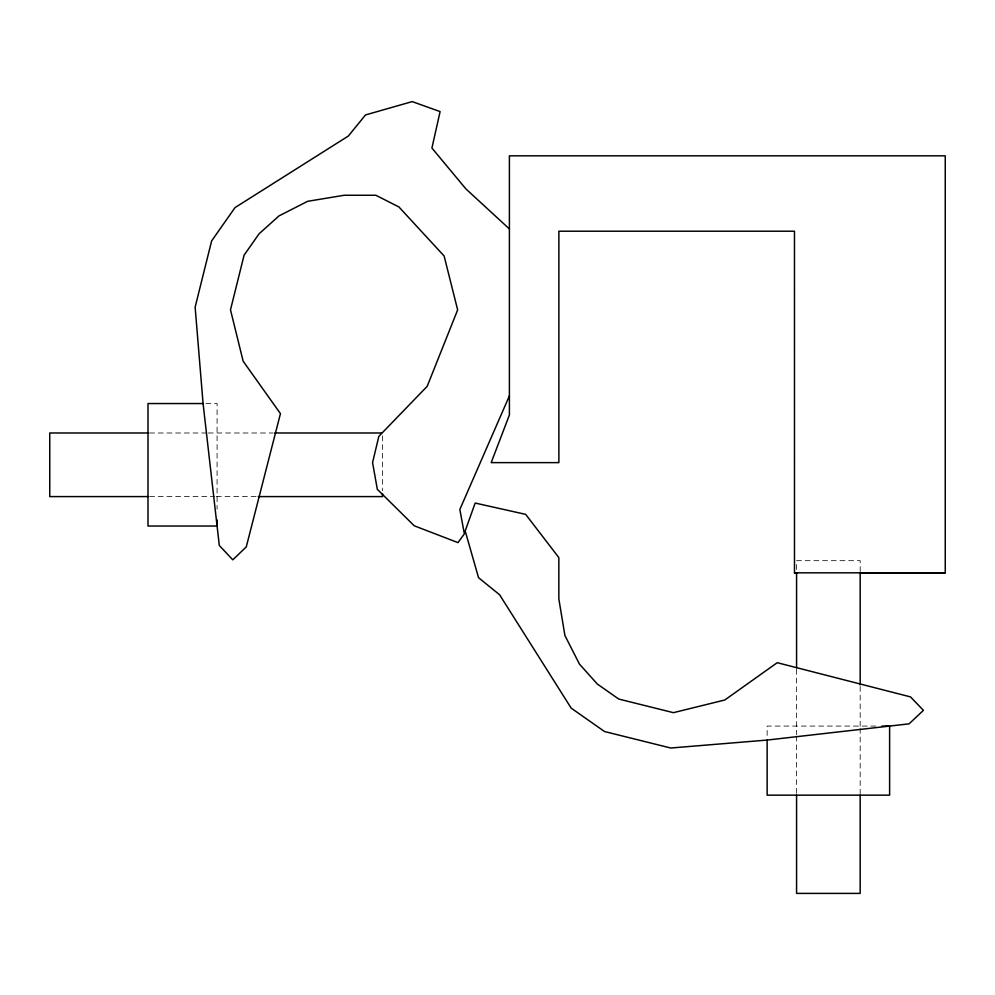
<?xml version="1.0" encoding="UTF-8"?>
<svg xmlns="http://www.w3.org/2000/svg" width="995" height="995" viewBox="0 0 995 995"><rect width="100%" height="100%" fill="white"/><g stroke="black" fill="none" stroke-linecap="round" stroke-linejoin="round"><path stroke-width="0.75" stroke-dasharray="4.97 3.73" d="M205.878 403.547L217.084 403.547L217.084 509.191M149.548 432.987L206.724 432.987M208.266 432.987L273.19 432.987M149.548 496.592L214.771 496.592M216.325 496.592L256.698 496.592M875.836 726.076L767.133 726.076L767.133 737.27M860.178 571.553L860.178 560.683L796.572 560.683L796.572 571.553M860.178 686.463L860.178 726.835M860.178 728.39L860.178 793.6M796.572 669.374L796.572 734.596M796.572 736.151L796.572 793.6M382.478 435.872L382.478 490.809"/><path stroke-width="1.49" d="M509.39 395.886L459.839 509.477L464.366 533.842L457.974 542.623L414.219 525.783L377.329 489.316L372.565 462.6L378.846 436.345L427.191 386.321L457.65 309.88L444.118 255.989L398.92 206.96L375.849 195.256L344.22 195.256L307.642 201.313L279.01 215.903L259.086 233.788L244.098 255.143L230.492 309.831L243.153 361.21L280.453 413.634L246.262 546.927L232.793 559.837L219.31 545.484L203.079 403.547L195.132 307.169L211.612 240.952L235.007 207.607L348.362 136.029L365.488 114.947L412.204 101.602L440.101 111.589L431.917 148.056L465.884 188.888L509.39 228.937M767.133 740.069L909.069 723.85L923.422 710.355L910.512 696.898L777.219 662.695L724.808 699.995L673.416 712.669L618.728 699.05L597.373 684.075L579.488 664.15L564.911 635.519L558.842 598.928L558.842 557.61L525.671 514.365L475.175 503.06L465.187 530.944L478.533 577.66L499.614 594.786L571.192 708.141L604.537 731.536L670.754 748.016L767.133 740.069L767.133 795.154L889.617 795.154L889.617 726.076L881.968 726.076M203.079 403.547L147.994 403.547L147.994 526.032L217.084 526.032L217.084 519.912M147.994 432.987L49.75 432.987L49.75 496.592L147.994 496.592M274.732 432.987L381.371 432.987M258.252 496.592L382.478 496.592L382.478 493.707M794.495 572.822L945.25 572.822M797.604 572.822L794.495 572.822L794.47 231.213L558.879 231.213L558.879 462.625L491.182 462.625L509.403 414.977L509.403 155.829L945.25 155.829L945.25 572.822L859.767 572.822M860.178 573.108L860.178 684.908M860.178 795.154L860.178 893.398L796.572 893.398L796.572 795.154M796.572 573.108L796.572 667.819"/></g></svg>
